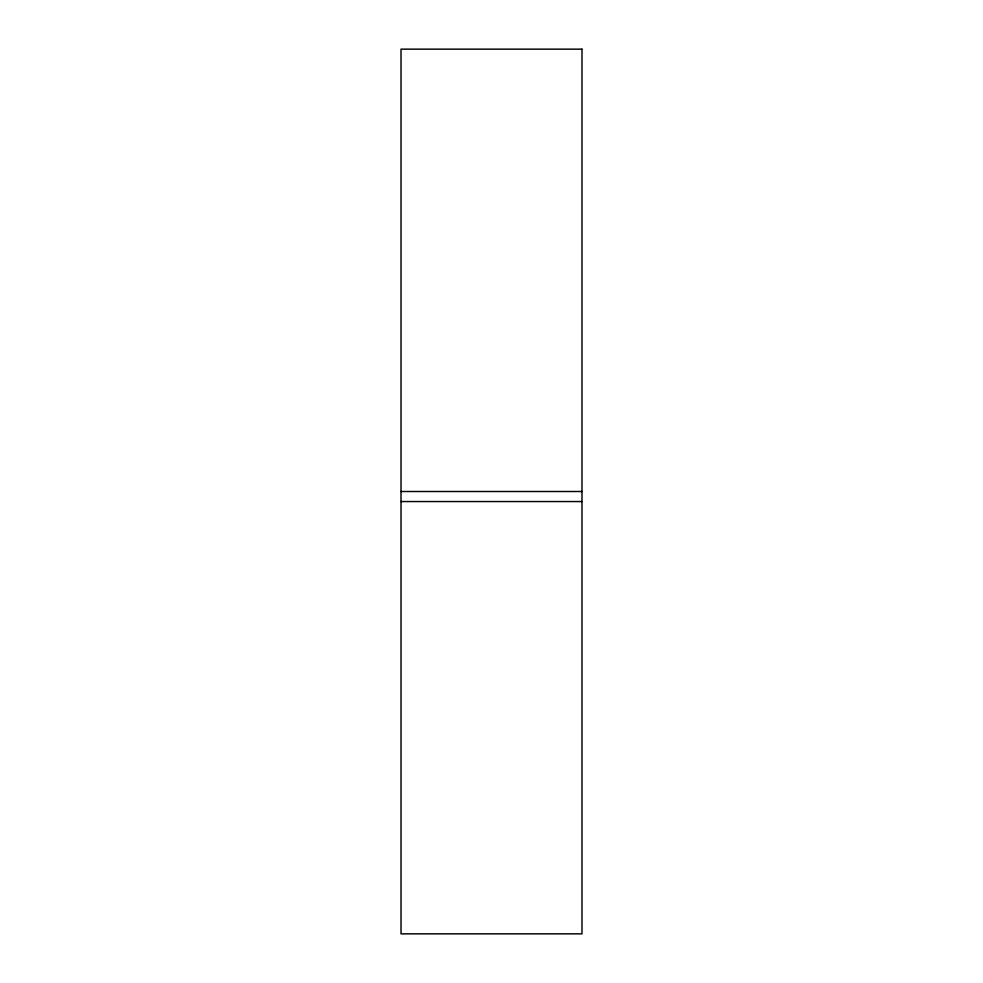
<?xml version="1.0" encoding="UTF-8"?>
<svg xmlns="http://www.w3.org/2000/svg" width="983" height="983" viewBox="0 0 983 983"><rect width="100%" height="100%" fill="white"/><g stroke="black" fill="none" stroke-linecap="round" stroke-linejoin="round"><path stroke-width="1.47" d="M401.015 491.5L581.985 491.5M401.015 501.551L581.985 501.551M581.985 49.15L401.015 49.15L401.015 933.85L581.985 933.85L581.985 49.15"/></g></svg>
